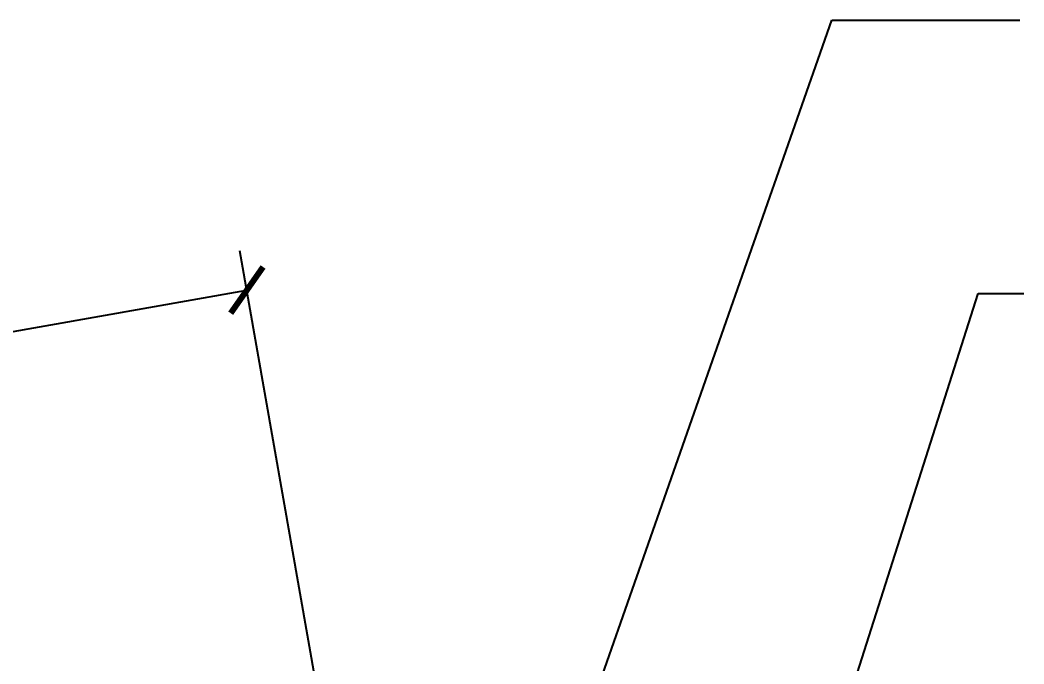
# Model space of a CAD drawing. Header units: inches. Extents: x -33163 to 19162, y -8858 to 30669.
# Drawn here: x -17001.92 to -16995.62, y 18037.11 to 18041.15 of the extents above; entities that cross this region are included whole.
import ezdxf

# ---------------------------------------------------------------- set-up
doc = ezdxf.new("R2010")
doc.units = ezdxf.units.IN
doc.layers.get('0').update_dxf_attribs({"color": 9, "lineweight": 0})
doc.layers.get('Defpoints').update_dxf_attribs({"color": 254})
doc.layers.add('DIM', color=7, linetype='Continuous')
doc.styles.add('TEXT', font='SIMPLEX.shx', dxfattribs={"width": 0.75, "height": 0.375})
doc.styles.add('TEXT1', font='ROMANS.shx', dxfattribs={"width": 0.75, "height": 0.375})
doc.dimstyles.new('DETAIL', dxfattribs={"dimscale": 4, "dimtxt": 0.375, "dimasz": 0.0625, "dimexe": 0.0625, "dimexo": 0.0625, "dimgap": 0.0625, "dimtad": 1, "dimdec": 4, "dimzin": 3, "dimdsep": 46, "dimlunit": 4, "dimtxsty": 'TEXT1', "dimblk": 'ARCHTICK', "dimcen": 0.0625, "dimclrd": 7, "dimclre": 7, "dimclrt": 2, "dimadec": 0, "dimazin": 0, "dimtfac": 0.6, "dimtdec": 4, "dimtmove": 0, "dimatfit": 3, "dimfxl": 1, "dimfrac": 2, "dimtolj": 1, "dimtzin": 0, "dimarcsym": 0})
doc.dimstyles.new('DETAIL$7', dxfattribs={"dimscale": 4, "dimtxt": 0.375, "dimasz": 0.125, "dimexe": 0.0625, "dimexo": 0.0625, "dimgap": 0.0625, "dimtad": 1, "dimdec": 4, "dimzin": 3, "dimdsep": 46, "dimlunit": 4, "dimtxsty": 'TEXT', "dimblk": 'ARCHTICK', "dimcen": 0.0625, "dimclrd": 7, "dimclre": 7, "dimclrt": 2, "dimadec": 0, "dimazin": 0, "dimtfac": 0.6, "dimtdec": 4, "dimtmove": 0, "dimatfit": 3, "dimfxl": 1, "dimfrac": 2, "dimtolj": 1, "dimtzin": 0, "dimarcsym": 0})

# ---------------------------------------------------------------- blocks, each defined once
blk = doc.blocks.new('_ArchTick')
at = {"color": 0, "linetype": 'ByBlock', "const_width": 0.15}
blk.add_lwpolyline([(-0.5, -0.5), (0.5, 0.5)], dxfattribs=at)
blk = doc.blocks.new('*D327')
at = {"layer": 'Defpoints', "color": 0, "transparency": 16777216}
for p in [(-17000.4929, 18039.4567), (-16999.8866, 18036.0183), (-17004.6764, 18033.2909)]:
    blk.add_point(p, dxfattribs=at)
at = {"layer": 'DIM', "color": 7, "lineweight": -2, "transparency": 16777216}
for p, q in [((-16999.93, 18036.2645), (-17000.5363, 18039.7029)), ((-17005.6047, 18038.5554), (-17000.4929, 18039.4567)), ((-17004.7198, 18033.5371), (-17005.6481, 18038.8016))]:
    blk.add_line(p, q, dxfattribs=at)
at = {"layer": 'DIM', "color": 7, "lineweight": -2, "transparency": 16777216, "xscale": 0.25, "yscale": 0.25, "zscale": 0.25}
for p, rotation in [((-17000.4929, 18039.4567), 10.00000000006426), ((-17005.6047, 18038.5554), 190.0000000000643)]:
    blk.add_blockref('_ArchTick', p, dxfattribs=dict(at, rotation=rotation))
at = {"layer": 'DIM', "color": 2, "transparency": 16777216, "insert": (-17003.1418, 18039.5336), "char_height": 0.375, "attachment_point": 5, "rotation": 10, "style": 'TEXT1'}
blk.add_mtext('\\A1;4 1/2"  ', dxfattribs=at)

msp = doc.modelspace()

# ---------------------------------------------------------------- dimensions: what is measured, and where the dimension line sits
at = {"layer": 'DIM'}
dim = msp.add_linear_dim(base=(-17000.49291, 18039.45672), p1=(-17004.67641, 18033.29088), p2=(-16999.88662, 18036.01832), angle=10, text='4 1/2"  ', dimstyle='DETAIL', dxfattribs=at)
dim.commit()
dim.dimension.update_dxf_attribs({"geometry": '*D327', "text_midpoint": (-17003.14182, 18039.53362)})

# ---------------------------------------------------------------- leaders
for points in [[(-16998.50867, 18036.34344), (-16996.82545, 18041.14833), (-16995.64526, 18041.14833)], [(-16997.37115, 18034.83985), (-16995.90595, 18039.43475), (-16995.61987, 18039.43475)]]:
    msp.add_leader(points, dimstyle='DETAIL$7')

doc.saveas('drawing.dxf')
